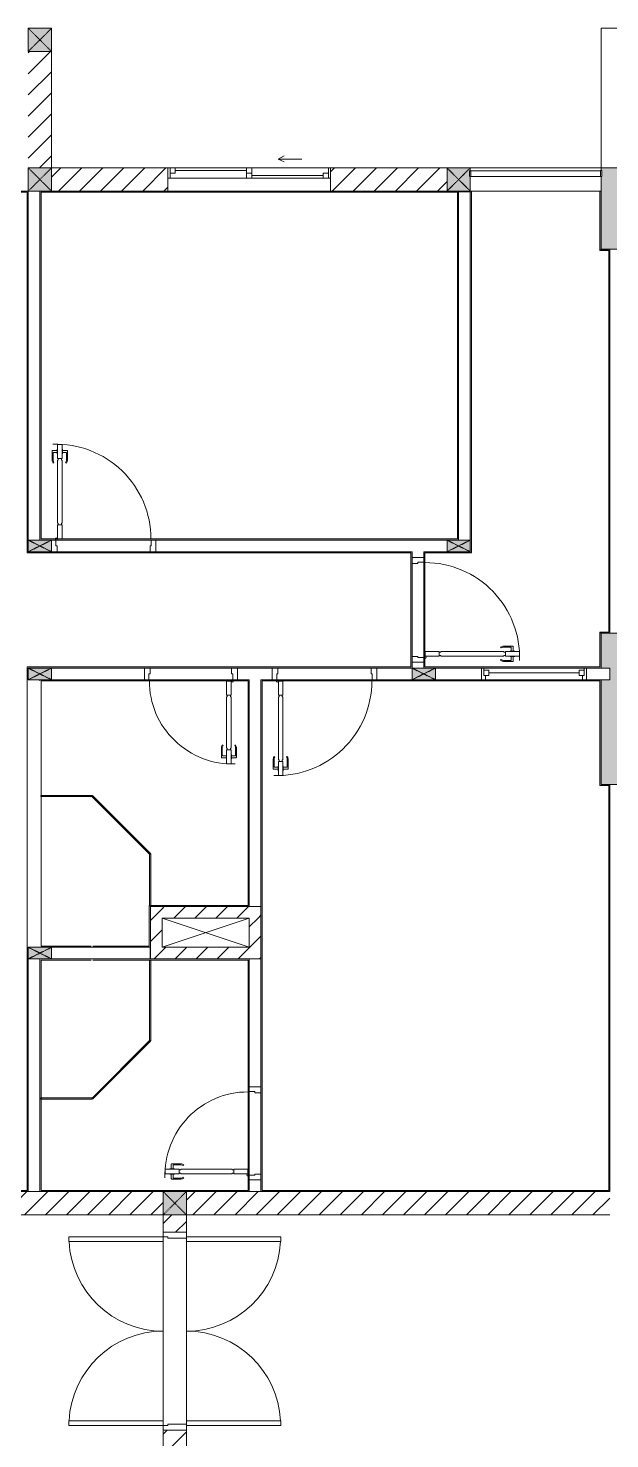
# Model space of a CAD drawing. Header units: millimetres. Extents: x 32270 to 221883, y 3811 to 78637.
# Drawn here: x 197581 to 202581, y 33612 to 45737 of the extents above; entities that cross this region are included whole.
import ezdxf

# ---------------------------------------------------------------- set-up
doc = ezdxf.new("R2010")
doc.units = ezdxf.units.MM
doc.linetypes.add('IMPORT-Dash _2_', pattern=[6, 3, -3])
for name, color, linetype, lineweight in [('0-2', 130, 'Continuous', 9), ('A-DETL-GENF-6', 130, 'Continuous', 9), ('A-DOOR-2', 130, 'Continuous', 9), ('A-DOOR-FRAM-2', 130, 'Continuous', 9), ('A-FLOR-1', 130, 'Continuous', 9), ('A-FLOR-HRAL-5', 130, 'Continuous', 9), ('A-GLAZ-5', 130, 'Continuous', 9), ('A-GLAZ-CURT-4', 130, 'Continuous', 9), ('A-WALL-1', 130, 'Continuous', 9), ('A-WALL-PATT-3', 130, 'Continuous', 9), ('A_1404_dwg-1', 130, 'Continuous', 9), ('I-WALL', 130, 'Continuous', 9), ('I-WALL-1', 130, 'Continuous', 9), ('S-COLS-1', 130, 'Continuous', 9), ('S-COLS-10', 130, 'IMPORT-Dash _2_', 9), ('S-COLS-2', 130, 'Continuous', 9), ('S-COLS-4', 130, 'Continuous', 9), ('S-COLS-HDLN-2', 130, 'IMPORT-Dash _2_', 9)]:
    doc.layers.add(name, color=color, linetype=linetype, lineweight=lineweight)
pattern_1 = [(45, (0, 0), (-90.50967, 90.50967), [])]

# ---------------------------------------------------------------- blocks, each defined once
blk = doc.blocks.new('A_1404_dwg_NCV_TKTC_KET CAU_rvt-1-TKTC_MB HOÀN THIỆN SÀN TẦNG 3-4-4819833-KeyPlan-CH3A')
at = {"layer": 'S-COLS-1'}
for points in [[(108328, 43837), (108328, 44537), (107978, 44537), (107983, 44512), (107978, 43837), (108263, 43837)], [(108253, 39237), (108328, 39237), (108328, 40537), (107978, 40537), (107978, 40237), (108053, 40237), (108053, 40137), (107978, 40137), (107978, 39237), (108053, 39237)]]:
    blk.add_hatch(color=256, dxfattribs=at).paths.add_polyline_path(points)
at = {"layer": 'A-FLOR-1'}
blk.add_line((104203, 38088), (104953, 38088), dxfattribs=at)
at = {"layer": 'S-COLS-2'}
for p, q in [((108178, 44537), (107978, 44537)), ((108053, 43837), (108253, 43837)), ((108253, 40537), (108053, 40537)), ((108053, 39237), (108253, 39237))]:
    blk.add_line(p, q, dxfattribs=at)
blk = doc.blocks.new('A_1404_dwg_DOOR_CW_01 CANH MO-PANEL KINH - DIW_01-900x2200-CỬA GỖ VÂN LAMINATE-553375-TKTC_MB HOÀN THIỆN SÀN TẦNG 3-4-4819841-KeyPlan-CH3A')
at = {"layer": 'A-DETL-GENF-6'}
for p, q in [((49615, 40124), (49615, 40203)), ((49658, 40207), (49619, 40207)), ((49623, 40186), (49623, 40124)), ((49658, 40190), (49627, 40190)), ((49702, 40207), (49741, 40207)), ((49702, 40190), (49733, 40190)), ((49737, 40186), (49737, 40124)), ((49745, 40124), (49745, 40203)), ((49623, 40098), (49629, 40103)), ((49736, 40098), (49730, 40103))]:
    blk.add_line(p, q, dxfattribs=at)
at = {"layer": 'A-DETL-GENF-6', "flags": 128}
for points in [[(49700, 40259), (49660, 40259), (49660, 40139), (49700, 40139)], [(49658, 40179), (49660, 40179), (49660, 40219), (49658, 40219)], [(49666, 39583), (49660, 39583), (49660, 40125), (49666, 40125), (49666, 40139), (49694, 40139), (49694, 40125), (49700, 40125), (49700, 39583), (49694, 39583), (49694, 39569), (49666, 39569)], [(49702, 40179), (49700, 40179), (49700, 40219), (49702, 40219)], [(49660, 39569), (49700, 39569), (49700, 39449), (49660, 39449)]]:
    blk.add_lwpolyline(points, close=True, dxfattribs=at)
at = {"layer": 'A-DETL-GENF-6'}
blk.add_circle((49710, 39447), 10, dxfattribs=at)
for centre, radius, start, end in [((49710, 39447), 814, 88, 180), ((49619, 40203), 4, 90, 180), ((49627, 40186), 4, 90, 180), ((49733, 40186), 4, 0, 90), ((49741, 40203), 4, 0, 90), ((49660, 40124), 45, 180, 215), ((49660, 40124), 37, 180, 215), ((49700, 40124), 37, 325, 0), ((49700, 40124), 45, 325, 0)]:
    blk.add_arc(centre, radius, start, end, dxfattribs=at)
at = {"layer": 'A-DOOR-2'}
blk.add_line((49710, 39437), (49685, 39437), dxfattribs=at)
at = {"layer": 'A-DOOR-2', "flags": 128}
for points in [[(48853, 39337), (48853, 39437), (48893, 39437), (48893, 39387), (48903, 39387), (48903, 39337)], [(49703, 39337), (49703, 39387), (49713, 39387), (49713, 39437), (49753, 39437), (49753, 39337)]]:
    blk.add_lwpolyline(points, close=True, dxfattribs=at)
blk = doc.blocks.new('A_1404_dwg_DOOR_CW_01 CANH MO-PANEL KINH - DIG_02-800x2200-CỬA NHÔM KÍNH-V57-TKTC_MB HOÀN THIỆN SÀN TẦNG 3-4-4819848-KeyPlan-CH3A')
at = {"layer": 'A-DETL-GENF-6'}
for p, q in [((112414, 58419), (112418, 58413)), ((112440, 58427), (112519, 58427)), ((112502, 58419), (112440, 58419)), ((112506, 58384), (112506, 58415)), ((112506, 58340), (112506, 58309)), ((112523, 58384), (112523, 58423)), ((112523, 58340), (112523, 58301)), ((112414, 58305), (112418, 58312)), ((112502, 58305), (112440, 58305)), ((112440, 58297), (112519, 58297))]:
    blk.add_line(p, q, dxfattribs=at)
at = {"layer": 'A-DETL-GENF-6', "flags": 128}
for points in [[(111985, 58342), (111985, 58382), (111865, 58382), (111865, 58342)], [(111999, 58348), (111999, 58342), (112441, 58342), (112441, 58348), (112455, 58348), (112455, 58376), (112441, 58376), (112441, 58382), (111999, 58382), (111999, 58376), (111985, 58376), (111985, 58348)], [(112575, 58382), (112575, 58342), (112455, 58342), (112455, 58382)], [(112495, 58384), (112495, 58382), (112534, 58382), (112534, 58384)], [(112495, 58340), (112495, 58342), (112534, 58342), (112534, 58340)]]:
    blk.add_lwpolyline(points, close=True, dxfattribs=at)
at = {"layer": 'A-DETL-GENF-6'}
blk.add_circle((111863, 58392), 10, dxfattribs=at)
for centre, radius, start, end in [((111863, 58392), 714, 270, 2), ((112440, 58382), 45, 90, 125), ((112440, 58382), 37, 90, 125), ((112502, 58415), 4, 0, 90), ((112519, 58423), 4, 0, 90), ((112440, 58342), 45, 235, 270), ((112440, 58342), 37, 235, 270), ((112502, 58309), 4, 270, 0), ((112519, 58301), 4, 270, 0)]:
    blk.add_arc(centre, radius, start, end, dxfattribs=at)
at = {"layer": 'A-DOOR-2'}
blk.add_line((111853, 58392), (111853, 58367), dxfattribs=at)
at = {"layer": 'A-DOOR-2', "flags": 128}
for points in [[(111753, 58435), (111753, 58385), (111803, 58385), (111803, 58395), (111853, 58395), (111853, 58435)], [(111753, 57685), (111753, 57635), (111853, 57635), (111853, 57675), (111803, 57675), (111803, 57685)]]:
    blk.add_lwpolyline(points, close=True, dxfattribs=at)
blk = doc.blocks.new('A_1404_dwg_DOOR_CW_01 CANH MO-PANEL KINH - DIW_01-900x2200-CỬA GỖ VÂN LAMINATE-V58-TKTC_MB HOÀN THIỆN SÀN TẦNG 3-4-4819849-KeyPlan-CH3A')
at = {"layer": 'A-DETL-GENF-6'}
for p, q in [((109882, 56930), (109882, 56969)), ((109882, 56886), (109882, 56847)), ((109966, 56973), (109886, 56973)), ((109899, 56930), (109899, 56961)), ((109899, 56886), (109899, 56855)), ((109903, 56965), (109966, 56965)), ((109991, 56965), (109987, 56959)), ((109966, 56843), (109886, 56843)), ((109903, 56851), (109966, 56851)), ((109991, 56851), (109987, 56858))]:
    blk.add_line(p, q, dxfattribs=at)
at = {"layer": 'A-DETL-GENF-6', "flags": 128}
for points in [[(109831, 56888), (109831, 56928), (109951, 56928), (109951, 56888)], [(109910, 56930), (109910, 56928), (109871, 56928), (109871, 56930)], [(109910, 56886), (109910, 56888), (109871, 56888), (109871, 56886)], [(110507, 56922), (110507, 56928), (109965, 56928), (109965, 56922), (109951, 56922), (109951, 56894), (109965, 56894), (109965, 56888), (110507, 56888), (110507, 56894), (110521, 56894), (110521, 56922)], [(110521, 56928), (110521, 56888), (110641, 56888), (110641, 56928)]]:
    blk.add_lwpolyline(points, close=True, dxfattribs=at)
at = {"layer": 'A-DETL-GENF-6'}
blk.add_circle((110643, 56878), 10, dxfattribs=at)
for centre, radius, start, end in [((110643, 56878), 814, 90, 182), ((109886, 56969), 4, 90, 180), ((109903, 56961), 4, 90, 180), ((109966, 56928), 45, 55, 90), ((109966, 56928), 37, 55, 90), ((109886, 56847), 4, 180, 270), ((109903, 56855), 4, 180, 270), ((109966, 56888), 37, 270, 305), ((109966, 56888), 45, 270, 305)]:
    blk.add_arc(centre, radius, start, end, dxfattribs=at)
at = {"layer": 'A-DOOR-2'}
blk.add_line((110653, 56878), (110653, 56903), dxfattribs=at)
at = {"layer": 'A-DOOR-2', "flags": 128}
blk.add_lwpolyline([(110753, 57685), (110753, 57735), (110653, 57735), (110653, 57695), (110703, 57695), (110703, 57685)], close=True, dxfattribs=at)
blk.add_lwpolyline([(110753, 56837), (110753, 56885), (110703, 56885), (110703, 56875), (110653, 56875), (110653, 56837)], dxfattribs=at)
blk = doc.blocks.new('A_1404_dwg_M_Fixed - 900 x 1400-901190-TKTC_MB HOÀN THIỆN SÀN TẦNG 3-4-4819850-KeyPlan-CH3A')
at = {"layer": 'A-GLAZ-5'}
blk.add_line((111794, 60598), (111794, 61372), dxfattribs=at)
at = {"layer": 'A-GLAZ-5', "flags": 128}
for points in [[(111772, 61416), (111772, 61372), (111816, 61372), (111816, 61416), (111753, 61416), (111753, 61434)], [(111816, 61403), (111853, 61403), (111853, 61435)], [(111753, 60535), (111753, 60554), (111816, 60554), (111816, 60598), (111772, 60598), (111772, 60554)], [(111816, 60567), (111853, 60567), (111853, 60535)]]:
    blk.add_lwpolyline(points, dxfattribs=at)
blk = doc.blocks.new('A_1404_dwg_Railing - 50 x 10mm-901205-TKTC_MB HOÀN THIỆN SÀN TẦNG 3-4-4819861-KeyPlan-CH3A')
at = {"layer": 'A-FLOR-HRAL-5', "flags": 128}
blk.add_lwpolyline([(107527, 61567), (107477, 61567), (107477, 61557), (107527, 61557)], close=True, dxfattribs=at)
blk = doc.blocks.new('A_1404_dwg_Railing - 50 x 10mm-901205-TKTC_MB HOÀN THIỆN SÀN TẦNG 3-4-V134-KeyPlan-CH3A')
at = {"layer": 'A-FLOR-HRAL-5'}
blk.add_line((62258, 24562), (62258, 24612), dxfattribs=at)
at = {"layer": 'A-FLOR-HRAL-5', "flags": 128}
blk.add_lwpolyline([(62248, 24612), (62248, 24562), (62258, 24562)], dxfattribs=at)
blk = doc.blocks.new('A_1404_dwg_Railing - Railing-998857-TKTC_MB HOÀN THIỆN SÀN TẦNG 3-4-4819932-KeyPlan-CH3A')
at = {"layer": 'A-FLOR-HRAL-5'}
for p, q in [((107973, 44512), (106858, 44512)), ((106858, 44462), (107973, 44462))]:
    blk.add_line(p, q, dxfattribs=at)
for name, p, rotation in [('A_1404_dwg_Railing - 50 x 10mm-901205-TKTC_MB HOÀN THIỆN SÀN TẦNG 3-4-V134-KeyPlan-CH3A', (169105, 69074), 180), ('A_1404_dwg_Railing - 50 x 10mm-901205-TKTC_MB HOÀN THIỆN SÀN TẦNG 3-4-4819861-KeyPlan-CH3A', (46416, 151990), 270)]:
    blk.add_blockref(name, p, dxfattribs=dict(rotation=rotation))
blk = doc.blocks.new('A_1404_dwg_System Panel - Glazed-647900-TKTC_MB HOÀN THIỆN SÀN TẦNG 3-4-4819871-KeyPlan-CH3A')
at = {"layer": 'A-GLAZ-CURT-4'}
blk.add_hatch(color=256, dxfattribs=at).paths.add_polyline_path([(65502, 32532), (65943, 32532), (65943, 32542), (65500, 32537), (65500, 32532)])
blk.add_line((65943, 32542), (65500, 32542), dxfattribs=at)
at = {"layer": 'A-GLAZ-CURT-4', "flags": 128}
blk.add_lwpolyline([(65502, 32532), (65943, 32532), (65943, 32542)], dxfattribs=at)
blk = doc.blocks.new('A_1404_dwg_System Panel - Glazed-579379-TKTC_MB HOÀN THIỆN SÀN TẦNG 3-4-4819872-KeyPlan-CH3A')
at = {"layer": 'A-GLAZ-CURT-4'}
blk.add_hatch(color=256, dxfattribs=at).paths.add_polyline_path([(65008, 32038), (65504, 32533), (65496, 32540), (65004, 32041)])
blk.add_line((65496, 32540), (65001, 32045), dxfattribs=at)
at = {"layer": 'A-GLAZ-CURT-4', "flags": 128}
blk.add_lwpolyline([(65009, 32039), (65504, 32533), (65496, 32540)], dxfattribs=at)
blk = doc.blocks.new('A_1404_dwg_System Panel - Glazed-703244-TKTC_MB HOÀN THIỆN SÀN TẦNG 3-4-4819930-KeyPlan-CH3A')
at = {"layer": 'A-GLAZ-CURT-4'}
blk.add_hatch(color=256, dxfattribs=at).paths.add_polyline_path([(73306, 37033), (73306, 37727), (73296, 37727), (73296, 37033)])
at = {"layer": 'A-GLAZ-CURT-4', "flags": 128}
blk.add_lwpolyline([(73306, 37033), (73306, 37727), (73296, 37727), (73296, 37033)], close=True, dxfattribs=at)
blk = doc.blocks.new('A_1404_dwg_System Panel - Glazed-901200-TKTC_MB HOÀN THIỆN SÀN TẦNG 3-4-4819874-KeyPlan-CH3A')
at = {"layer": 'A-GLAZ-CURT-4'}
blk.add_hatch(color=256, dxfattribs=at).paths.add_polyline_path([(65506, 29932), (65943, 29932), (65943, 29942), (65502, 29937), (65502, 29932)])
blk.add_line((65943, 29942), (65504, 29942), dxfattribs=at)
at = {"layer": 'A-GLAZ-CURT-4', "flags": 128}
blk.add_lwpolyline([(65502, 29932), (65943, 29932), (65943, 29942)], dxfattribs=at)
blk = doc.blocks.new('A_1404_dwg_System Panel - Glazed-579637-TKTC_MB HOÀN THIỆN SÀN TẦNG 3-4-4819875-KeyPlan-CH3A')
at = {"layer": 'A-GLAZ-CURT-4'}
blk.add_hatch(color=256, dxfattribs=at).paths.add_polyline_path([(65499, 29933), (65506, 29940), (65004, 30435), (65001, 30431), (65009, 30423)])
blk.add_line((65506, 29940), (65009, 30437), dxfattribs=at)
at = {"layer": 'A-GLAZ-CURT-4', "flags": 128}
blk.add_lwpolyline([(65001, 30431), (65499, 29933), (65506, 29940)], dxfattribs=at)
blk = doc.blocks.new('A_1404_dwg_System Panel - Glazed-1013752-TKTC_MB HOÀN THIỆN SÀN TẦNG 3-4-4819931-KeyPlan-CH3A')
at = {"layer": 'A-GLAZ-CURT-4'}
blk.add_hatch(color=256, dxfattribs=at).paths.add_polyline_path([(73296, 38192), (73306, 38192), (73306, 38639), (73296, 38639)])
at = {"layer": 'A-GLAZ-CURT-4', "flags": 128}
blk.add_lwpolyline([(73296, 38639), (73296, 38192), (73306, 38192), (73306, 38639)], close=True, dxfattribs=at)
blk = doc.blocks.new('A_1404_dwg_G1_SOF - BO TRU - 100x200-745959-TKTC_MB HOÀN THIỆN SÀN TẦNG 3-4-4819847-KeyPlan-CH3A')
at = {"layer": 'S-COLS-1'}
blk.add_hatch(color=256, dxfattribs=at).paths.add_polyline_path([(110953, 40037), (111053, 40037), (111053, 40237), (110953, 40237)])
at = {"layer": 'S-COLS-1', "flags": 128}
blk.add_lwpolyline([(110953, 40037), (111053, 40037), (111053, 40237), (110953, 40237)], close=True, dxfattribs=at)
at = {"layer": 'S-COLS-HDLN-2'}
for p, q in [((110953, 40037), (111053, 40237)), ((111053, 40037), (110953, 40237))]:
    blk.add_line(p, q, dxfattribs=at)
blk = doc.blocks.new('A_1404_dwg_DOOR_CW_01 CANH MO-PANEL KINH - DIG_01-900x2200-CỬA NHÔM KÍNH-901215-TKTC_MB HOÀN THIỆN SÀN TẦNG 3-4-4819898-KeyPlan-CH3A')
at = {"layer": 'A-DETL-GENF-6'}
for p, q in [((37865, 68824), (37865, 68903)), ((37908, 68907), (37869, 68907)), ((37873, 68886), (37873, 68824)), ((37908, 68890), (37877, 68890)), ((37952, 68907), (37991, 68907)), ((37952, 68890), (37983, 68890)), ((37987, 68886), (37987, 68824)), ((37995, 68824), (37995, 68903)), ((37873, 68798), (37879, 68803)), ((37986, 68798), (37980, 68803))]:
    blk.add_line(p, q, dxfattribs=at)
at = {"layer": 'A-DETL-GENF-6', "flags": 128}
for points in [[(37908, 68879), (37910, 68879), (37910, 68919), (37908, 68919)], [(37950, 68959), (37910, 68959), (37910, 68839), (37950, 68839)], [(37952, 68879), (37950, 68879), (37950, 68919), (37952, 68919)], [(37916, 68283), (37910, 68283), (37910, 68825), (37916, 68825), (37916, 68839), (37944, 68839), (37944, 68825), (37950, 68825), (37950, 68283), (37944, 68283), (37944, 68269), (37916, 68269)], [(37910, 68269), (37950, 68269), (37950, 68149), (37910, 68149)]]:
    blk.add_lwpolyline(points, close=True, dxfattribs=at)
at = {"layer": 'A-DETL-GENF-6'}
blk.add_circle((37960, 68147), 10, dxfattribs=at)
for centre, radius, start, end in [((37960, 68147), 814, 88, 180), ((37869, 68903), 4, 90, 180), ((37877, 68886), 4, 90, 180), ((37983, 68886), 4, 0, 90), ((37991, 68903), 4, 0, 90), ((37910, 68824), 45, 180, 215), ((37910, 68824), 37, 180, 215), ((37950, 68824), 37, 325, 0), ((37950, 68824), 45, 325, 0)]:
    blk.add_arc(centre, radius, start, end, dxfattribs=at)
at = {"layer": 'A-DOOR-2'}
blk.add_line((37960, 68137), (37935, 68137), dxfattribs=at)
at = {"layer": 'A-DOOR-2', "flags": 128}
for points in [[(37103, 68037), (37103, 68137), (37143, 68137), (37143, 68087), (37153, 68087), (37153, 68037)], [(37953, 68037), (37953, 68087), (37963, 68087), (37963, 68137), (38003, 68137), (38003, 68037)]]:
    blk.add_lwpolyline(points, close=True, dxfattribs=at)
blk = doc.blocks.new('A_1404_dwg_NCV_TKTC_TANG 3 - 4_rvt-1-TKTC_MB HOÀN THIỆN SÀN TẦNG 3-4-4819943-KeyPlan-CH3A')
at = {"layer": 'A-WALL-PATT-3'}
h = blk.add_hatch(color=256, dxfattribs=at)
h.paths.add_polyline_path([(106653, 44327), (106743, 44327), (106743, 44337), (105653, 44337), (105653, 44327), (106637, 44327)])
h.paths.add_polyline_path([(104253, 44327), (104253, 44337), (103153, 44337), (103153, 44327), (103902, 44327)])
for points in [[(103153, 41337), (103163, 41337), (103163, 44327), (103153, 44327), (103153, 41347)], [(106753, 41337), (106753, 44337), (106743, 44337), (106743, 41337)], [(106853, 41227), (106863, 41227), (106863, 44337), (106853, 44337), (106853, 41237)], [(107978, 43837), (107978, 44337), (107968, 44337), (107968, 43837)], [(107978, 43827), (108043, 43827), (108043, 43837), (107968, 43837), (107968, 43827)], [(108053, 40537), (108053, 43837), (108043, 43837), (108043, 40537)], [(106343, 41227), (106343, 41237), (103043, 41237), (103043, 41227), (103902, 41227)], [(103163, 41337), (106743, 41337), (106743, 41347), (103163, 41347)], [(106353, 40247), (106353, 41237), (106343, 41237), (106343, 40247)], [(106463, 40247), (106463, 41237), (106453, 41237), (106453, 40247)], [(106653, 41227), (106853, 41227), (106853, 41237), (106463, 41237), (106463, 41227)], [(107978, 40537), (108043, 40537), (108043, 40547), (107968, 40547), (107968, 40537)], [(107978, 40247), (107978, 40537), (107968, 40537), (107968, 40247)], [(103053, 40237), (106353, 40237), (106353, 40247), (103053, 40247)], [(105053, 35737), (105063, 35737), (105063, 40137), (105053, 40137), (105053, 35747)], [(107968, 40127), (107978, 40127), (107978, 40137), (105063, 40137), (105063, 40127), (106553, 40127)], [(107978, 40237), (107978, 40247), (106453, 40247), (106453, 40237), (107968, 40237)], [(107978, 39227), (107978, 40127), (107968, 40127), (107968, 39227)], [(108043, 39227), (108053, 39227), (108053, 39237), (107978, 39237), (107978, 39227)], [(108053, 35747), (108053, 39227), (108043, 39227), (108043, 35747)], [(108053, 35737), (108053, 35747), (105063, 35747), (105063, 35737), (108043, 35737)]]:
    blk.add_hatch(color=256, dxfattribs=at).paths.add_polyline_path(points)
at = {"layer": 'A-WALL-1'}
for p, q in [((106853, 44462), (106853, 44337)), ((107978, 44462), (107978, 44337)), ((103153, 44337), (103053, 44337)), ((103153, 41337), (103153, 44337)), ((107968, 44337), (106863, 44337)), ((103153, 40127), (103153, 40137))]:
    blk.add_line(p, q, dxfattribs=at)
at = {"layer": 'A-WALL-1', "flags": 128}
for points in [[(106853, 44512), (106853, 44537), (107978, 44537), (107978, 44512)], [(106853, 41337), (106853, 44332), (106753, 44332), (106753, 41337)], [(106653, 41337), (104151, 41337), (104151, 41237), (106343, 41237)], [(106353, 41237), (106353, 41187), (106453, 41187), (106453, 41237), (106653, 41237)], [(106453, 40237), (106453, 40287), (106353, 40287), (106353, 40237), (106051, 40237), (106051, 40137), (106353, 40137)], [(103253, 40137), (104051, 40137), (104051, 40237), (103253, 40237)], [(106553, 40137), (106951, 40137), (106951, 40237), (106553, 40237)], [(103253, 37737), (104101, 37737), (104101, 37837), (103253, 37837)], [(103053, 37737), (103053, 35737), (103153, 35737), (103153, 37737)]]:
    blk.add_lwpolyline(points, dxfattribs=at)
for points in [[(106353, 41237), (106343, 41237)], [(105053, 38187), (105053, 40137), (105151, 40137), (105151, 40237), (104851, 40237), (104851, 40137), (104953, 40137), (104953, 38187)], [(107851, 40137), (108053, 40137), (108053, 40237), (107851, 40237)], [(105053, 36637), (105053, 37737), (104953, 37737), (104953, 36637)], [(105053, 35737), (105053, 35837), (104953, 35837), (104953, 35737)]]:
    blk.add_lwpolyline(points, close=True, dxfattribs=at)
at = {"layer": 'I-WALL'}
for p, q in [((104253, 44337), (105653, 44337)), ((105653, 44327), (104253, 44327))]:
    blk.add_line(p, q, dxfattribs=at)
at = {"layer": 'I-WALL-1'}
for p, q in [((103253, 44337), (103153, 44337)), ((106753, 41337), (106753, 44337)), ((106853, 44337), (106853, 41337)), ((103253, 41337), (106653, 41337)), ((106343, 41237), (103253, 41237)), ((103153, 40137), (103153, 40127)), ((103163, 39132), (103163, 39142)), ((104106, 38197), (104096, 38197)), ((103163, 36532), (103163, 36542)), ((104213, 35737), (104413, 35737))]:
    blk.add_line(p, q, dxfattribs=at)
at = {"layer": 'I-WALL-1', "flags": 128}
for points in [[(103053, 41337), (103053, 44337), (103043, 44337), (102878, 44337), (102878, 44327), (103043, 44327), (103043, 41237), (103043, 41227), (106343, 41227), (106343, 40247), (103053, 40247), (103043, 40247), (103043, 35747), (102903, 35747), (102903, 35737), (103053, 35737), (103053, 35747), (103053, 37737)], [(103153, 44337), (103153, 44327), (103153, 41337)], [(106653, 44337), (105653, 44337), (105653, 44327), (106743, 44327), (106743, 41347), (103163, 41347)], [(103163, 41347), (103163, 44327), (104253, 44327), (104253, 44337), (103253, 44337)], [(106553, 40237), (107978, 40237), (107978, 40247), (107978, 40537), (108043, 40537), (108053, 40537), (108053, 43837), (108043, 43837), (107978, 43837), (107978, 44337), (107968, 44337), (107968, 43837), (107968, 43827), (108043, 43827), (108043, 40547), (107968, 40547), (107968, 40537), (107968, 40247), (106463, 40247), (106463, 41227), (106853, 41227), (106863, 41227), (106863, 44337), (106853, 44337)], [(106753, 44337), (106743, 44337), (106653, 44337)], [(103253, 40237), (106353, 40237), (106353, 40247), (106353, 41237)], [(106653, 41237), (106463, 41237), (106453, 41237), (106453, 40247), (106453, 40237)], [(103253, 37837), (104103, 37837), (104103, 37847), (104103, 38187), (104943, 38187), (104953, 38187), (104953, 40137), (104943, 40137), (103253, 40137)], [(106353, 40137), (105063, 40137), (105053, 40137), (105053, 35737), (105063, 35737), (108053, 35737), (108053, 35747), (108053, 39227), (108053, 39237), (107978, 39237), (107978, 40127), (107978, 40137), (106553, 40137)], [(103163, 39142), (103163, 40127), (104943, 40127), (104943, 38197), (104106, 38197)], [(103593, 37847), (103163, 37847), (103163, 39132)], [(104093, 38197), (104093, 38187), (104093, 37847), (103609, 37847)], [(103153, 37737), (103153, 37727), (103153, 35747), (103153, 35737), (104213, 35737)], [(103609, 37727), (104943, 37727), (104943, 35747), (103163, 35747), (103163, 36532)], [(103163, 36542), (103163, 37727), (103593, 37727)], [(104413, 35737), (104943, 35737), (104953, 35737), (104953, 37737), (104943, 37737), (103253, 37737)]]:
    blk.add_lwpolyline(points, dxfattribs=at)
blk.add_lwpolyline([(108043, 35747), (105063, 35747), (105063, 40127), (107968, 40127), (107968, 39227), (107978, 39227), (108043, 39227)], close=True, dxfattribs=at)
for name, p in [('A_1404_dwg_Railing - Railing-998857-TKTC_MB HOÀN THIỆN SÀN TẦNG 3-4-4819932-KeyPlan-CH3A', (0, 0)), ('A_1404_dwg_System Panel - Glazed-1013752-TKTC_MB HOÀN THIỆN SÀN TẦNG 3-4-4819931-KeyPlan-CH3A', (30800, 0)), ('A_1404_dwg_System Panel - Glazed-703244-TKTC_MB HOÀN THIỆN SÀN TẦNG 3-4-4819930-KeyPlan-CH3A', (30800, 0))]:
    blk.add_blockref(name, p)
for name, p, rotation in [('A_1404_dwg_DOOR_CW_01 CANH MO-PANEL KINH - DIW_01-900x2200-CỬA GỖ VÂN LAMINATE-V58-TKTC_MB HOÀN THIỆN SÀN TẦNG 3-4-4819849-KeyPlan-CH3A', (46416, 151990), 270), ('A_1404_dwg_G1_SOF - BO TRU - 100x200-745959-TKTC_MB HOÀN THIỆN SÀN TẦNG 3-4-4819847-KeyPlan-CH3A', (143290, -69716), 90), ('A_1404_dwg_G1_SOF - BO TRU - 100x200-745959-TKTC_MB HOÀN THIỆN SÀN TẦNG 3-4-4819847-KeyPlan-CH3A', (146890, -69716), 90), ('A_1404_dwg_DOOR_CW_01 CANH MO-PANEL KINH - DIG_01-900x2200-CỬA NHÔM KÍNH-901215-TKTC_MB HOÀN THIỆN SÀN TẦNG 3-4-4819898-KeyPlan-CH3A', (38316, 78290), 270), ('A_1404_dwg_G1_SOF - BO TRU - 100x200-745959-TKTC_MB HOÀN THIỆN SÀN TẦNG 3-4-4819847-KeyPlan-CH3A', (143290, -70816), 90), ('A_1404_dwg_DOOR_CW_01 CANH MO-PANEL KINH - DIG_02-800x2200-CỬA NHÔM KÍNH-V57-TKTC_MB HOÀN THIỆN SÀN TẦNG 3-4-4819848-KeyPlan-CH3A', (46416, 151990), 270), ('A_1404_dwg_DOOR_CW_01 CANH MO-PANEL KINH - DIW_01-900x2200-CỬA GỖ VÂN LAMINATE-553375-TKTC_MB HOÀN THIỆN SÀN TẦNG 3-4-4819841-KeyPlan-CH3A', (154903, 79574), 180), ('A_1404_dwg_G1_SOF - BO TRU - 100x200-745959-TKTC_MB HOÀN THIỆN SÀN TẦNG 3-4-4819847-KeyPlan-CH3A', (146590, -70816), 90), ('A_1404_dwg_M_Fixed - 900 x 1400-901190-TKTC_MB HOÀN THIỆN SÀN TẦNG 3-4-4819850-KeyPlan-CH3A', (46416, 151990), 270), ('A_1404_dwg_System Panel - Glazed-901200-TKTC_MB HOÀN THIỆN SÀN TẦNG 3-4-4819874-KeyPlan-CH3A', (169105, 69074), 180), ('A_1404_dwg_System Panel - Glazed-579637-TKTC_MB HOÀN THIỆN SÀN TẦNG 3-4-4819875-KeyPlan-CH3A', (169105, 69074), 180), ('A_1404_dwg_G1_SOF - BO TRU - 100x200-745959-TKTC_MB HOÀN THIỆN SÀN TẦNG 3-4-4819847-KeyPlan-CH3A', (143290, -73216), 90), ('A_1404_dwg_System Panel - Glazed-579379-TKTC_MB HOÀN THIỆN SÀN TẦNG 3-4-4819872-KeyPlan-CH3A', (169105, 69074), 180), ('A_1404_dwg_DOOR_CW_01 CANH MO-PANEL KINH - DIG_02-800x2200-CỬA NHÔM KÍNH-V57-TKTC_MB HOÀN THIỆN SÀN TẦNG 3-4-4819848-KeyPlan-CH3A', (216805, 94272), 180), ('A_1404_dwg_System Panel - Glazed-647900-TKTC_MB HOÀN THIỆN SÀN TẦNG 3-4-4819871-KeyPlan-CH3A', (169105, 69074), 180)]:
    blk.add_blockref(name, p, dxfattribs=dict(rotation=rotation))
blk = doc.blocks.new('A_1404_dwg_1_FAMILY RVT - W01-WxH 1400x1400xmm-389822-TKTC_MB HOÀN THIỆN SÀN TẦNG 3-4-4819949-KeyPlan-CH3A')
at = {"layer": 'A-GLAZ-5'}
for p, q in [((49052, 78237), (49052, 78037)), ((49072, 78237), (49072, 78148)), ((49116, 78215), (49730, 78215)), ((49730, 78237), (49775, 78237)), ((50001, 78313), (50204, 78313)), ((50433, 78237), (50433, 78148)), ((49775, 78192), (49730, 78192)), ((49775, 78170), (50389, 78170))]:
    blk.add_line(p, q, dxfattribs=at)
at = {"layer": 'A-GLAZ-5', "flags": 128}
for points in [[(50052, 78339), (50001, 78313), (50052, 78288)], [(50452, 78037), (50452, 78237), (49052, 78237), (49116, 78237)], [(49730, 78148), (49730, 78237), (49116, 78237), (49116, 78192), (49072, 78192)], [(49775, 78148), (49775, 78237), (50433, 78237), (50452, 78237)], [(49052, 78148), (49072, 78148), (49730, 78148), (49775, 78148), (50389, 78148), (50452, 78148)], [(50433, 78192), (50389, 78192), (50389, 78148)]]:
    blk.add_lwpolyline(points, dxfattribs=at)
blk = doc.blocks.new('A_1404_dwg_FD_07 - FD_07-1700x2200-CỬA ĐI 2 CÁNH-910693-TKTC_MB HOÀN THIỆN SÀN TẦNG 3-4-4819967-KeyPlan-CH3A')
at = {"layer": 'A-DETL-GENF-6', "flags": 128}
for points in [[(103403, 35347), (104213, 35347), (104213, 35307), (103403, 35307)], [(105223, 35347), (104413, 35347), (104413, 35307), (105223, 35307)], [(103403, 33727), (104213, 33727), (104213, 33767), (103403, 33767)], [(105223, 33727), (104413, 33727), (104413, 33767), (105223, 33767)]]:
    blk.add_lwpolyline(points, close=True, dxfattribs=at)
at = {"layer": 'A-DETL-GENF-6'}
for centre, start, end in [((104213, 35347), 182.8306, 270), ((104413, 35347), 270, 357.1694), ((104213, 33727), 90, 177.1694), ((104413, 33727), 2.8306, 90)]:
    blk.add_arc(centre, 810, start, end, dxfattribs=at)
at = {"layer": 'A-DOOR-2'}
for p, q in [((104213, 33727), (104213, 35347)), ((104413, 35337), (104413, 33737))]:
    blk.add_line(p, q, dxfattribs=at)
at = {"layer": 'A-DOOR-FRAM-2', "flags": 128}
for points in [[(104253, 35347), (104253, 35337), (104413, 35337), (104413, 35387), (104213, 35387), (104213, 35347)], [(104253, 33727), (104213, 33727), (104213, 33687), (104413, 33687), (104413, 33737), (104253, 33737)]]:
    blk.add_lwpolyline(points, close=True, dxfattribs=at)
blk = doc.blocks.new('A_1404_dwg_G1_SOF - BO TRU - 200x200-V21-TKTC_MB HOÀN THIỆN SÀN TẦNG 3-4-4820000-KeyPlan-CH3A')
at = {"layer": 'S-COLS-10'}
blk.add_hatch(color=256, dxfattribs=at).paths.add_polyline_path([(111453, 35537), (111453, 35737), (111253, 35737), (111253, 35537)])
at = {"layer": 'S-COLS-4', "flags": 128}
blk.add_lwpolyline([(111253, 35737), (111253, 35537), (111453, 35537), (111453, 35737)], dxfattribs=at)
at = {"layer": 'S-COLS-HDLN-2'}
for p, q in [((111452, 35737), (111253, 35537)), ((111253, 35737), (111453, 35537))]:
    blk.add_line(p, q, dxfattribs=at)
blk = doc.blocks.new('A_1404_dwg_G1_SOF - BO TRU - 200x200-3054293-TKTC_MB HOÀN THIỆN SÀN TẦNG 3-4-4819986-KeyPlan-CH3A')
at = {"layer": 'S-COLS-10'}
blk.add_hatch(color=256, dxfattribs=at).paths.add_polyline_path([(42053, 71512), (42053, 71712), (41853, 71712), (41853, 71512)])
at = {"layer": 'S-COLS-4', "flags": 128}
blk.add_lwpolyline([(42053, 71712), (41853, 71712), (41853, 71512), (42053, 71512)], close=True, dxfattribs=at)
at = {"layer": 'S-COLS-HDLN-2'}
for p, q in [((42053, 71712), (41853, 71512)), ((41853, 71712), (42053, 71512))]:
    blk.add_line(p, q, dxfattribs=at)
blk = doc.blocks.new('A_1404_dwg_G1_SOF - BO TRU - 200x200-V37-TKTC_MB HOÀN THIỆN SÀN TẦNG 3-4-4820016-KeyPlan-CH3A')
at = {"layer": 'S-COLS-10'}
blk.add_hatch(color=256, dxfattribs=at).paths.add_polyline_path([(76053, 44337), (76053, 44537), (75853, 44537), (75853, 44337)])
at = {"layer": 'S-COLS-4'}
for p, q in [((76053, 44337), (76053, 44462)), ((75953, 44337), (76053, 44337))]:
    blk.add_line(p, q, dxfattribs=at)
at = {"layer": 'S-COLS-4', "flags": 128}
blk.add_lwpolyline([(76053, 44512), (76053, 44537), (75853, 44537), (75853, 44337)], dxfattribs=at)
at = {"layer": 'S-COLS-HDLN-2'}
for p, q in [((76053, 44537), (75853, 44337)), ((75853, 44537), (76053, 44337))]:
    blk.add_line(p, q, dxfattribs=at)
blk = doc.blocks.new('A_1404_dwg_G1_SOF - BO TRU - 200x200-V12-TKTC_MB HOÀN THIỆN SÀN TẦNG 3-4-4819991-KeyPlan-CH3A')
at = {"layer": 'S-COLS-10'}
blk.add_hatch(color=256, dxfattribs=at).paths.add_polyline_path([(42053, 61637), (42053, 61837), (41853, 61837), (41853, 61637)])
at = {"layer": 'S-COLS-4', "flags": 128}
blk.add_lwpolyline([(42053, 61637), (42053, 61837), (41853, 61837), (41853, 61637)], dxfattribs=at)
at = {"layer": 'S-COLS-HDLN-2'}
for p, q in [((42053, 61837), (41853, 61637)), ((41853, 61837), (42053, 61637))]:
    blk.add_line(p, q, dxfattribs=at)
blk = doc.blocks.new('A_1404_dwg-4819832-KeyPlan-CH3A')
at = {"layer": 'A-WALL-PATT-3'}
h = blk.add_hatch(dxfattribs=at)
h.set_pattern_fill('FP_35', color=256, style=0, pattern_type=2)
h.set_pattern_definition(pattern_1)
h.paths.add_polyline_path([(103053, 44537), (103253, 44537), (103253, 45537), (103053, 45537), (103053, 45417)])
h = blk.add_hatch(dxfattribs=at)
h.set_pattern_fill('FP_35', color=256, style=0, pattern_type=2)
h.set_pattern_definition(pattern_1)
h.paths.add_polyline_path([(104253, 44337), (104253, 44537), (103253, 44537), (103253, 44337), (103902, 44337)])
h.paths.add_polyline_path([(105653, 44337), (106653, 44337), (106653, 44537), (105653, 44537), (105653, 44462)])
h = blk.add_hatch(dxfattribs=at)
h.set_pattern_fill('FP_35', color=256, style=0, pattern_type=2)
h.set_pattern_definition(pattern_1)
h.paths.add_polyline_path([(104203, 37837), (104203, 38187), (104103, 38187), (104103, 37837)])
h = blk.add_hatch(dxfattribs=at)
h.set_pattern_fill('FP_35', color=256, style=0, pattern_type=2)
h.set_pattern_definition(pattern_1)
h.paths.add_polyline_path([(104953, 38088), (105053, 38088), (105051, 38187), (104203, 38187), (104203, 38088)])
h = blk.add_hatch(dxfattribs=at)
h.set_pattern_fill('FP_35', color=256, style=0, pattern_type=2)
h.set_pattern_definition(pattern_1)
h.paths.add_polyline_path([(105053, 37837), (105053, 38088), (104953, 38088), (104953, 37837)])
h = blk.add_hatch(dxfattribs=at)
h.set_pattern_fill('FP_35', color=256, style=0, pattern_type=2)
h.set_pattern_definition(pattern_1)
h.paths.add_polyline_path([(104103, 37737), (105053, 37737), (105053, 37837), (104103, 37837)])
h = blk.add_hatch(dxfattribs=at)
h.set_pattern_fill('FP_35', color=256, style=0, pattern_type=2)
h.set_pattern_definition(pattern_1)
h.paths.add_polyline_path([(105063, 35537), (108053, 35537), (108053, 35737), (104413, 35737), (104413, 35537), (105053, 35537)])
h.paths.add_polyline_path([(101813, 35537), (101813, 35737), (100053, 35737), (100053, 35537)])
h.paths.add_polyline_path([(103053, 35537), (104213, 35537), (104213, 35737), (102903, 35737), (102903, 35537)])
h.paths.add_polyline_path([(99853, 35537), (99853, 35737), (95052, 35737), (95052, 35537), (98039, 35537)])
h.paths.add_polyline_path([(89893, 35537), (91653, 35537), (91653, 35737), (89893, 35737)])
h.paths.add_polyline_path([(88653, 35537), (88803, 35537), (88801, 35737), (86852, 35737), (86852, 35537)])
h.paths.add_polyline_path([(94703, 35537), (94852, 35537), (94852, 35737), (94703, 35737)])
h.paths.add_polyline_path([(91853, 35537), (93613, 35537), (93613, 35737), (91853, 35737)])
h.paths.add_polyline_path([(86643, 35537), (86652, 35537), (86652, 35737), (83653, 35737), (83653, 35537), (86313, 35537)])
h = blk.add_hatch(dxfattribs=at)
h.set_pattern_fill('FP_35', color=256, style=0, pattern_type=2)
h.set_pattern_definition(pattern_1)
h.paths.add_polyline_path([(104413, 33537), (104413, 33687), (104213, 33687), (104213, 33537)])
h.paths.add_polyline_path([(104413, 35387), (104413, 35537), (104213, 35537), (104213, 35387)])
at = {"layer": '0-2'}
blk.add_line((104203, 37837), (104953, 38088), dxfattribs=at)
at = {"layer": '0-2', "flags": 128}
blk.add_lwpolyline([(104953, 37837), (104953, 38088), (104203, 38088)], close=True, dxfattribs=at)
at = {"layer": 'A-WALL-1'}
blk.add_line((106653, 44537), (105653, 44537), dxfattribs=at)
at = {"layer": 'A-WALL-1', "flags": 128}
for points in [[(103253, 45737), (103053, 45737), (103053, 45537)], [(107978, 44537), (107978, 45737), (112053, 45737)], [(104253, 44537), (103253, 44537), (103253, 45537)], [(104103, 38187), (104103, 37737), (105053, 37737)], [(102903, 35537), (104213, 35537), (104213, 35387), (104413, 35387), (104413, 35537), (108053, 35537)], [(107978, 33537), (104413, 33537), (104413, 33687), (104213, 33687), (104213, 33537), (101368, 33537)]]:
    blk.add_lwpolyline(points, dxfattribs=at)
blk.add_lwpolyline([(104953, 37837), (104203, 37837), (104203, 38088), (104953, 38088)], close=True, dxfattribs=at)
for name, p in [('A_1404_dwg_NCV_TKTC_KET CAU_rvt-1-TKTC_MB HOÀN THIỆN SÀN TẦNG 3-4-4819833-KeyPlan-CH3A', (0, 0)), ('A_1404_dwg_NCV_TKTC_TANG 3 - 4_rvt-1-TKTC_MB HOÀN THIỆN SÀN TẦNG 3-4-4819943-KeyPlan-CH3A', (0, 0)), ('A_1404_dwg_G1_SOF - BO TRU - 200x200-3054293-TKTC_MB HOÀN THIỆN SÀN TẦNG 3-4-4819986-KeyPlan-CH3A', (61200, -25975)), ('A_1404_dwg_1_FAMILY RVT - W01-WxH 1400x1400xmm-389822-TKTC_MB HOÀN THIỆN SÀN TẦNG 3-4-4819949-KeyPlan-CH3A', (55200, -33700)), ('A_1404_dwg_G1_SOF - BO TRU - 200x200-V12-TKTC_MB HOÀN THIỆN SÀN TẦNG 3-4-4819991-KeyPlan-CH3A', (61200, -17300)), ('A_1404_dwg_G1_SOF - BO TRU - 200x200-V37-TKTC_MB HOÀN THIỆN SÀN TẦNG 3-4-4820016-KeyPlan-CH3A', (30800, 0)), ('A_1404_dwg_G1_SOF - BO TRU - 200x200-V21-TKTC_MB HOÀN THIỆN SÀN TẦNG 3-4-4820000-KeyPlan-CH3A', (-7040, 0)), ('A_1404_dwg_FD_07 - FD_07-1700x2200-CỬA ĐI 2 CÁNH-910693-TKTC_MB HOÀN THIỆN SÀN TẦNG 3-4-4819967-KeyPlan-CH3A', (0, 0))]:
    blk.add_blockref(name, p)

msp = doc.modelspace()

# ---------------------------------------------------------------- block references
at = {"layer": 'A_1404_dwg-1'}
msp.add_blockref('A_1404_dwg-4819832-KeyPlan-CH3A', (94528.7, 0), dxfattribs=at)

doc.saveas('drawing.dxf')
